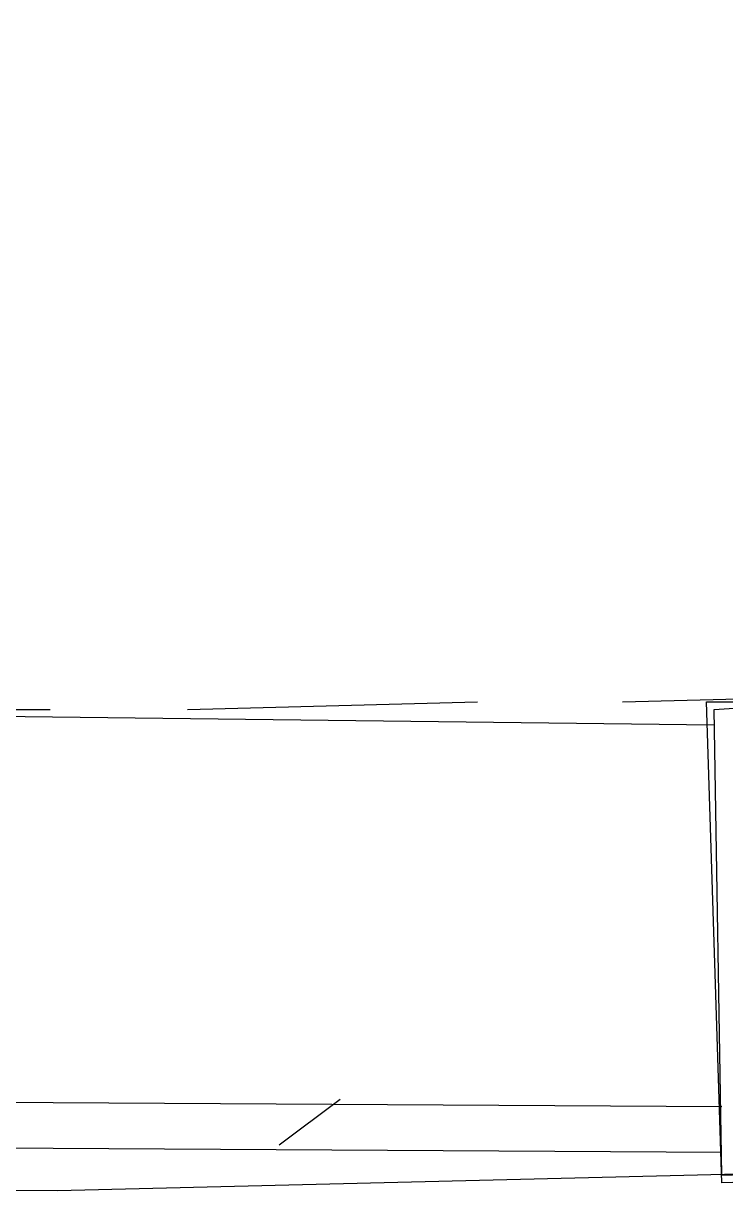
# Model space of a CAD drawing. Header units: feet. Extents: x -84 to 198, y -22 to 181.
# Drawn here: x 64.873 to 66.1, y 9.804 to 11.843 of the extents above; entities that cross this region are included whole.
import ezdxf

# ---------------------------------------------------------------- set-up
doc = ezdxf.new("R2010")
doc.units = ezdxf.units.FT
doc.layers.add('A-LINEA', color=7, linetype='CONTINUOUS')

msp = doc.modelspace()

# ---------------------------------------------------------------- linework, layer by layer
at = {"layer": 'A-LINEA'}
for p, q in [((65.92, 10.6578), (66.44, 10.6711)), ((63.84, 10.6444), (66.08, 10.6178)), ((65.16, 10.6444), (65.6667, 10.6578)), ((63.8667, 9.9644), (66.0933, 9.9511)), ((65.32, 9.8844), (65.4267, 9.9644)), ((66.0933, 9.8711), (63.8667, 9.8844))]:
    msp.add_line(p, q, dxfattribs=at)
for points in [[(33.2133, 13.6311), (35.92, 13.0311), (38.6267, 12.4844), (41.3467, 11.9911), (44.08, 11.5378), (46.8267, 11.1511), (49.5733, 10.7911), (52.32, 10.4978), (55.08, 10.2444), (57.84, 10.0444), (60.6, 9.8978), (62.7733, 9.8178), (64.9333, 9.8044), (67.1067, 9.8578)], [(64.4133, 10.6444), (64.5067, 10.6444), (64.92, 10.6444)], [(66.0667, 10.6578), (66.2933, 10.6578), (67.0933, 10.4711), (66.9467, 9.8444), (66.0933, 9.8178), (66.0667, 10.6578)], [(66.08, 10.6444), (66.28, 10.6578), (67.08, 10.4578), (66.9467, 9.8578), (66.0933, 9.8311), (66.08, 10.6444)]]:
    msp.add_lwpolyline(points, dxfattribs=at)

doc.saveas('drawing.dxf')
